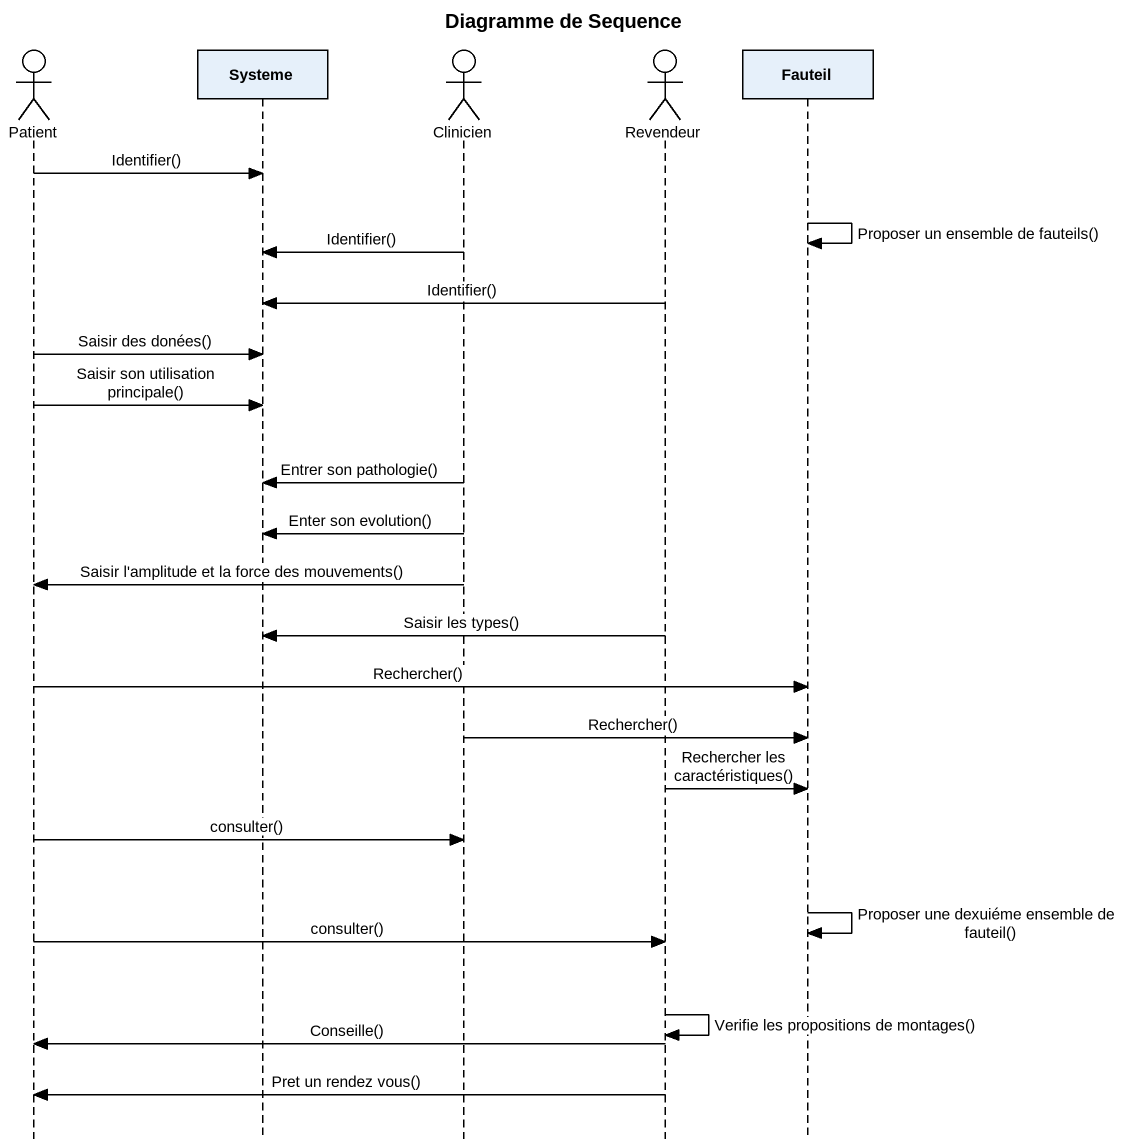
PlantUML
@startuml
title Diagramme de Sequence
hide footbox
actor Patient
participant Systeme
actor Clinicien
actor Revendeur
participant Fauteil

Patient -> Systeme : Identifier()
Fauteil -> Fauteil : Proposer un ensemble de fauteils()
Clinicien -> Systeme : Identifier()
Revendeur -> Systeme : Identifier()
Patient -> Systeme : Saisir des donées()
Patient -> Systeme : Saisir son utilisation principale()
Clinicien -> Systeme : Entrer son pathologie()
Clinicien -> Systeme : Enter son evolution()
Clinicien -> Patient : Saisir l'amplitude et la force des mouvements()
Revendeur -> Systeme : Saisir les types()
Patient -> Fauteil : Rechercher()
Clinicien -> Fauteil : Rechercher()
Revendeur -> Fauteil : Rechercher les caractéristiques()
Patient -> Clinicien : consulter()
Fauteil -> Fauteil : Proposer une dexuiéme ensemble de fauteil()
Patient -> Revendeur : consulter()
Revendeur -> Revendeur : Verifie les propositions de montages()
Revendeur -> Patient : Conseille()
Revendeur -> Patient : Pret un rendez vous()
@enduml
